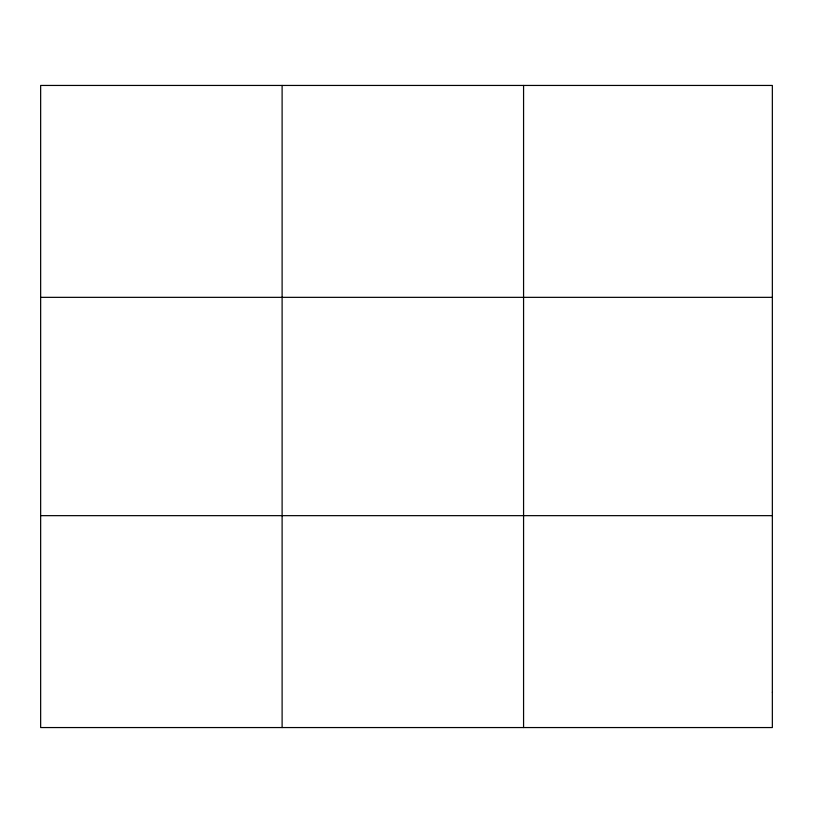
<?xml version="1.0" encoding="UTF-8"?>
<svg xmlns="http://www.w3.org/2000/svg" width="813" height="813" viewBox="0 0 813 813"><rect width="100%" height="100%" fill="white"/><g stroke="black" fill="none" stroke-linecap="round" stroke-linejoin="round"><path stroke-width="1.22" d="M282.111 727.554L282.111 85.446M523.572 727.554L523.572 85.446M40.65 297.345L772.35 297.345M40.65 515.655L772.35 515.655M772.35 692.239L772.35 727.554L40.65 727.554L40.65 85.446L772.35 85.446L772.35 692.239"/></g></svg>
